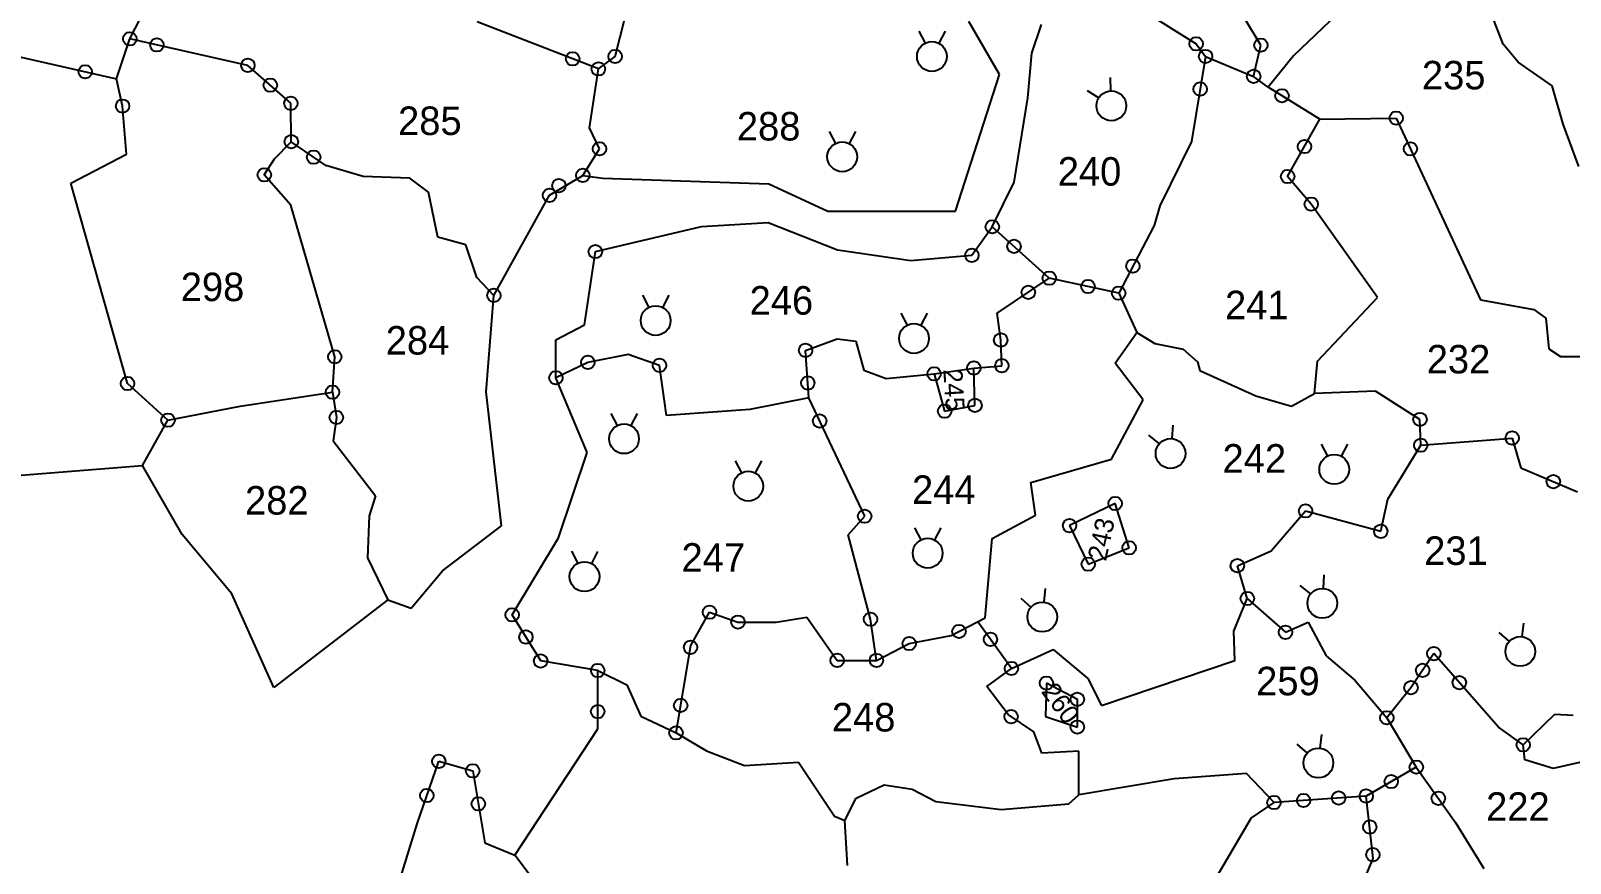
# Model space of a CAD drawing. Header units: metres. Extents: x 328578 to 333743, y 1800918 to 1805978.
# Drawn here: x 330740 to 331533, y 1801769 to 1802198 of the extents above; entities that cross this region are included whole.
import ezdxf
from ezdxf.enums import TextEntityAlignment as Align

# ---------------------------------------------------------------- set-up
doc = ezdxf.new("R2010")
doc.units = ezdxf.units.M
doc.header["$MEASUREMENT"] = 0
doc.layers.add('POLY_PARCEL', color=6, linetype='Continuous')
doc.layers.add('TEXT_PARCEL', color=7, linetype='Continuous')
doc.styles.add('TEXT_MAP', font='', dxfattribs={"height": 1.8})
doc.styles.get('TEXT_MAP').set_extended_font_data('Kruti Dev 050')

msp = doc.modelspace()

# ---------------------------------------------------------------- linework, layer by layer
for points in [[(331197.41, 1802197.96), (331200.64, 1802191.73)], [(331210.94, 1802197.96), (331207.7, 1802191.72)], [(331295.96, 1802174.17), (331296.27, 1802167.16)], [(331284.24, 1802167.42), (331290.15, 1802163.63)], [(331151.21, 1802146.29), (331154.43, 1802140.06)], [(331164.73, 1802146.29), (331161.49, 1802140.06)], [(331055.09, 1802061.92), (331058.31, 1802055.69)], [(331068.61, 1802061.92), (331065.37, 1802055.69)], [(331188.19, 1802052.72), (331191.41, 1802046.48)], [(331201.71, 1802052.71), (331198.48, 1802046.48)], [(331038.79, 1802001.05), (331042.02, 1801994.81)], [(331052.32, 1802001.04), (331049.08, 1801994.81)], [(331328.3, 1801995.06), (331327.74, 1801988.06)], [(331315.84, 1801989.82), (331321.23, 1801985.33)], [(331404.7, 1801985.3), (331407.93, 1801979.06)], [(331418.22, 1801985.29), (331414.99, 1801979.06)], [(331102.79, 1801976.65), (331106.02, 1801970.42)], [(331116.31, 1801976.65), (331113.08, 1801970.42)], [(331195.24, 1801942.1), (331198.46, 1801935.86)], [(331208.76, 1801942.09), (331205.52, 1801935.86)], [(331018.43, 1801930.02), (331021.66, 1801923.79)], [(331031.95, 1801930.01), (331028.72, 1801923.78)], [(331393.82, 1801912.4), (331399.32, 1801908.03)], [(331406.17, 1801917.91), (331405.76, 1801910.91)], [(331249.91, 1801905.82), (331255.22, 1801901.24)], [(331262.46, 1801910.85), (331261.78, 1801903.86)], [(331496.33, 1801888.22), (331501.59, 1801883.56)], [(331508.95, 1801893.07), (331508.18, 1801886.1)], [(331404.84, 1801835.62), (331404.1, 1801828.64)], [(331392.24, 1801830.7), (331397.52, 1801826.07)]]:
    msp.add_lwpolyline(points)
for centre, radius in [((330790.93, 1802194), 3.47), ((330804.86, 1802190.87), 3.47), ((331204.17, 1802184.91), 7.67), ((331340.31, 1802191.43), 3.47), ((331373.67, 1802190.77), 3.47), ((330851.76, 1802180.33), 3.47), ((331019.05, 1802183.69), 3.47), ((331032.34, 1802178.51), 3.47), ((331040.99, 1802184.95), 3.47), ((331345.18, 1802184.94), 3.47), ((330767.94, 1802177.03), 3.47), ((330863.3, 1802170.14), 3.47), ((331369.93, 1802174.65), 3.47), ((331296.62, 1802159.49), 7.67), ((331342.37, 1802168.13), 3.47), ((331384.57, 1802164.67), 3.47), ((330787.19, 1802159.36), 3.47), ((330873.9, 1802160.79), 3.47), ((331443.39, 1802153.17), 3.47), ((330874.12, 1802141.01), 3.47), ((331396.13, 1802138.5), 3.47), ((330885.61, 1802133.06), 3.47), ((331032.89, 1802137.37), 3.47), ((331157.96, 1802133.24), 7.67), ((331450.73, 1802137.32), 3.47), ((330860.22, 1802123.97), 3.47), ((331024.3, 1802123.67), 3.47), ((331387.44, 1802123.08), 3.47), ((331012, 1802118.34), 3.47), ((331007.13, 1802113.39), 3.47), ((331399.62, 1802108.87), 3.47), ((331235.29, 1802097.19), 3.47), ((331030.78, 1802084.41), 3.47), ((331246.48, 1802087.1), 3.47), ((331224.79, 1802082.52), 3.47), ((331307.72, 1802076.95), 3.47), ((331264.64, 1802070.72), 3.47), ((330978.49, 1802061.85), 3.47), ((331253.84, 1802063.46), 3.47), ((331284.6, 1802066.41), 3.47), ((331300.4, 1802062.99), 3.47), ((331300.4, 1802062.99), 3.47), ((331061.84, 1802048.87), 7.67), ((331194.94, 1802039.67), 7.67), ((331239.63, 1802038.87), 3.47), ((330896.51, 1802030.23), 3.47), ((331026.91, 1802027.35), 3.47), ((331139.09, 1802033.52), 3.47), ((331010.45, 1802019.42), 3.47), ((331063.84, 1802025.81), 3.47), ((331205.3, 1802021.46), 3.47), ((331225.77, 1802024.45), 3.47), ((331240.22, 1802025.65), 3.47), ((330789.73, 1802016.48), 3.47), ((330895.34, 1802012.01), 3.47), ((331140.22, 1802016.74), 3.47), ((331226.36, 1802005.21), 3.47), ((330810.58, 1801997.59), 3.47), ((330897.35, 1801998.98), 3.47), ((331146.36, 1801997.18), 3.47), ((331210.71, 1802002.21), 3.47), ((331455.64, 1801997.97), 3.47), ((331045.55, 1801988), 7.67), ((331503.16, 1801988.39), 3.47), ((331327.13, 1801980.41), 7.67), ((331456.04, 1801984.67), 3.47), ((331411.46, 1801972.25), 7.67), ((331109.55, 1801963.6), 7.67), ((331524.35, 1801965.92), 3.47), ((331169.55, 1801948.11), 3.47), ((331298.58, 1801954.66), 3.47), ((331396.68, 1801950.83), 3.47), ((331275.09, 1801943.25), 3.47), ((331435.42, 1801940.33), 3.47), ((331201.99, 1801929.05), 7.67), ((331305.79, 1801931.81), 3.47), ((331025.19, 1801916.97), 7.67), ((331284.71, 1801923.41), 3.47), ((331361.54, 1801922.63), 3.47), ((331261.03, 1801896.22), 7.67), ((331366.67, 1801905.71), 3.47), ((331405.32, 1801903.25), 7.67), ((330987.93, 1801897.31), 3.47), ((331089.59, 1801898.64), 3.47), ((331104.26, 1801893.58), 3.47), ((331172.55, 1801895.05), 3.47), ((330994.99, 1801885.87), 3.47), ((331218.13, 1801888.76), 3.47), ((331234.33, 1801884.67), 3.47), ((331386.37, 1801888.32), 3.47), ((331079.82, 1801880.57), 3.47), ((331192.48, 1801882.51), 3.47), ((331462.76, 1801877.34), 3.47), ((331507.33, 1801878.47), 7.67), ((331002.61, 1801873.54), 3.47), ((331155.34, 1801873.84), 3.47), ((331175.58, 1801873.83), 3.47), ((331245.15, 1801869.69), 3.47), ((331457.02, 1801868.75), 3.47), ((331032, 1801868.63), 3.47), ((331263.17, 1801862.14), 3.47), ((331475.93, 1801862.39), 3.47), ((331279.12, 1801853.75), 3.47), ((331451.01, 1801859.76), 3.47), ((331031.99, 1801847.49), 3.47), ((331074.74, 1801850.63), 3.47), ((331244.98, 1801844.88), 3.47), ((331279.11, 1801839.49), 3.47), ((331438.54, 1801844.28), 3.47), ((331072.35, 1801836.5), 3.47), ((331508.83, 1801830.33), 3.47), ((331508.83, 1801830.33), 3.47), ((330950.1, 1801821.85), 3.47), ((331403.29, 1801821.01), 7.67), ((330967.59, 1801816.94), 3.47), ((331453.75, 1801818.88), 3.47), ((331440.84, 1801811.43), 3.47), ((330943.95, 1801804.24), 3.47), ((330970.47, 1801799.96), 3.47), ((331380.46, 1801800.63), 3.47), ((331395.66, 1801801.7), 3.47), ((331413.76, 1801802.99), 3.47), ((331427.96, 1801803.99), 3.47), ((331465.12, 1801802.82), 3.47), ((331429.77, 1801787.99), 3.47), ((331431.38, 1801773.75), 3.47)]:
    msp.add_circle(centre, radius)
at = {"layer": 'POLY_PARCEL'}
for p, q in [((331498.57, 1802191.3), (331478.71, 1802241.72)), ((331040.99, 1802184.95), (331050.51, 1802222.88)), ((330790.93, 1802194), (330799.23, 1802210)), ((331312.28, 1802208.9), (331340.31, 1802191.43)), ((331373.67, 1802190.77), (331361.88, 1802210)), ((331416.6, 1802210.08), (331390.43, 1802185.18)), ((331032.34, 1802178.51), (330969.96, 1802202.81)), ((331239.08, 1802175.66), (331223.2, 1802202.99)), ((331255.64, 1802186.64), (331260.55, 1802201.31)), ((330704.95, 1802191.44), (330783.97, 1802173.36)), ((330783.97, 1802173.36), (330790.93, 1802194)), ((330851.76, 1802180.33), (330790.93, 1802194)), ((331340.31, 1802191.43), (331345.18, 1802184.94)), ((331369.93, 1802174.65), (331373.67, 1802190.77)), ((331506.27, 1802181.98), (331498.57, 1802191.3)), ((331032.34, 1802178.51), (331040.99, 1802184.95)), ((331253.53, 1802163.58), (331255.64, 1802186.64)), ((331345.18, 1802184.94), (331337.84, 1802141.11)), ((331345.18, 1802184.94), (331369.93, 1802174.65)), ((331390.43, 1802185.18), (331377.38, 1802169.07)), ((331523.7, 1802169.82), (331506.27, 1802181.98)), ((330873.9, 1802160.79), (330851.76, 1802180.33)), ((331027.75, 1802148.23), (331032.34, 1802178.51)), ((331216.33, 1802105.28), (331239.08, 1802175.66)), ((331377.38, 1802169.07), (331369.93, 1802174.65)), ((330787.19, 1802159.36), (330783.97, 1802173.36)), ((331404.12, 1802152.69), (331377.38, 1802169.07)), ((331529.36, 1802149.97), (331523.7, 1802169.82)), ((330789.13, 1802134.63), (330787.19, 1802159.36)), ((330874.12, 1802141.01), (330873.9, 1802160.79)), ((331246.5, 1802120.25), (331253.53, 1802163.58)), ((331387.44, 1802123.08), (331404.12, 1802152.69)), ((331404.12, 1802152.69), (331443.39, 1802153.17)), ((331443.39, 1802153.17), (331486.76, 1802059.51)), ((331537.48, 1802128.32), (331529.36, 1802149.97)), ((331032.89, 1802137.37), (331027.75, 1802148.23)), ((330760.45, 1802119.67), (330789.13, 1802134.63)), ((330865.42, 1802132.16), (330874.12, 1802141.01)), ((330891.91, 1802128.7), (330874.12, 1802141.01)), ((331024.3, 1802123.67), (331032.89, 1802137.37)), ((331337.84, 1802141.11), (331321.55, 1802108.03)), ((330860.22, 1802123.97), (330865.42, 1802132.16)), ((330911.15, 1802123.08), (330891.91, 1802128.7)), ((330789.73, 1802016.48), (330760.45, 1802119.67)), ((330873.89, 1802108.34), (330860.22, 1802123.97)), ((330935.19, 1802122.27), (330911.15, 1802123.08)), ((330944.81, 1802115.06), (330935.19, 1802122.27)), ((331007.13, 1802113.39), (331024.3, 1802123.67)), ((331024.3, 1802123.67), (331034.6, 1802122.25)), ((331034.6, 1802122.25), (331120.22, 1802119.3)), ((331120.22, 1802119.3), (331150.5, 1802105.32)), ((331235.29, 1802097.19), (331246.5, 1802120.25)), ((331399.62, 1802108.87), (331387.44, 1802123.08)), ((330949.6, 1802091.84), (330944.81, 1802115.06)), ((330978.49, 1802061.85), (331007.13, 1802113.39)), ((330896.51, 1802030.23), (330873.89, 1802108.34)), ((331150.5, 1802105.32), (331216.33, 1802105.28)), ((331321.55, 1802108.03), (331318.7, 1802097.88)), ((331433.74, 1802060.8), (331399.62, 1802108.87)), ((331030.78, 1802084.41), (331085.54, 1802097.28)), ((331085.54, 1802097.28), (331119.83, 1802099.35)), ((331119.83, 1802099.35), (331155.51, 1802085.35)), ((331224.79, 1802082.52), (331235.29, 1802097.19)), ((331264.64, 1802070.72), (331235.29, 1802097.19)), ((331318.7, 1802097.88), (331300.4, 1802062.99)), ((330964.03, 1802087.83), (330949.6, 1802091.84)), ((330969.63, 1802071.01), (330964.03, 1802087.83)), ((331025.16, 1802046.67), (331030.78, 1802084.41)), ((331155.51, 1802085.35), (331193.3, 1802079.74)), ((331193.3, 1802079.74), (331224.79, 1802082.52)), ((330978.49, 1802061.85), (330969.63, 1802071.01)), ((331237.83, 1802052.7), (331264.64, 1802070.72)), ((331300.4, 1802062.99), (331264.64, 1802070.72)), ((331300.4, 1802062.99), (331309.73, 1802042.69)), ((330974.45, 1802012.22), (330978.49, 1802061.85)), ((331402.84, 1802027.95), (331433.74, 1802060.8)), ((331486.76, 1802059.51), (331514.32, 1802054.64)), ((331514.32, 1802054.64), (331520.4, 1802050.18)), ((331010.46, 1802038.99), (331025.16, 1802046.67)), ((331239.63, 1802038.87), (331237.83, 1802052.7)), ((331520.4, 1802050.18), (331522.02, 1802034.39)), ((331010.45, 1802019.42), (331010.46, 1802038.99)), ((331139.09, 1802033.52), (331155.34, 1802039.52)), ((331155.34, 1802039.52), (331164.98, 1802038.32)), ((331240.22, 1802025.65), (331239.63, 1802038.87)), ((331298.55, 1802027.02), (331309.73, 1802042.69)), ((331309.73, 1802042.69), (331319.08, 1802037.01)), ((331047.66, 1802031.38), (331026.91, 1802027.35)), ((331063.84, 1802025.81), (331047.66, 1802031.38)), ((331140.73, 1802009.09), (331139.09, 1802033.52)), ((331164.98, 1802038.32), (331169.18, 1802023.28)), ((331319.08, 1802037.01), (331333.7, 1802034.16)), ((331333.7, 1802034.16), (331341.01, 1802027.66)), ((331522.02, 1802034.39), (331528.1, 1802030.33)), ((330895.34, 1802012.01), (330896.51, 1802030.23)), ((331026.91, 1802027.35), (331010.45, 1802019.42)), ((331067.37, 1802000.04), (331063.84, 1802025.81)), ((331169.18, 1802023.28), (331180.62, 1802019.07)), ((331205.3, 1802021.46), (331225.77, 1802024.45)), ((331225.77, 1802024.45), (331240.22, 1802025.65)), ((331226.36, 1802005.21), (331225.77, 1802024.45)), ((331312.96, 1802008.11), (331298.55, 1802027.02)), ((331341.01, 1802027.66), (331342.23, 1802023.19)), ((331342.23, 1802023.19), (331371.14, 1802010.11)), ((331401.21, 1802011.31), (331402.84, 1802027.95)), ((331528.1, 1802030.33), (331558.5, 1802030.32)), ((330810.58, 1801997.59), (330789.73, 1802016.48)), ((331026.52, 1801980.97), (331010.45, 1802019.42)), ((331180.62, 1802019.07), (331205.3, 1802021.46)), ((331205.3, 1802021.46), (331210.71, 1802002.21)), ((330847.77, 1802004.87), (330895.34, 1802012.01)), ((330895.34, 1802012.01), (330897.35, 1801998.98)), ((330982.43, 1801943.21), (330974.45, 1802012.22)), ((331140.73, 1802009.09), (331110.37, 1802003.05)), ((331169.55, 1801948.11), (331140.73, 1802009.09)), ((331296.68, 1801977.45), (331312.96, 1802008.11)), ((331371.14, 1802010.11), (331389.42, 1802004.82)), ((331389.42, 1802004.82), (331401.21, 1802011.31)), ((331432.64, 1802012.5), (331401.21, 1802011.31)), ((331455.64, 1801997.97), (331432.64, 1802012.5)), ((330810.58, 1801997.59), (330847.77, 1802004.87)), ((331110.37, 1802003.05), (331067.37, 1802000.04)), ((331210.71, 1802002.21), (331226.36, 1802005.21)), ((330797.53, 1801974.17), (330810.58, 1801997.59)), ((330897.35, 1801998.98), (330895.74, 1801986.97)), ((331456.04, 1801984.67), (331455.64, 1801997.97)), ((330895.74, 1801986.97), (330917.47, 1801958.68)), ((331439.07, 1801956.86), (331456.04, 1801984.67)), ((331456.04, 1801984.67), (331503.16, 1801988.39)), ((331503.16, 1801988.39), (331507.53, 1801973.07)), ((331011.8, 1801936.95), (331026.52, 1801980.97)), ((331255.14, 1801965.45), (331296.68, 1801977.45)), ((330679.42, 1801964.82), (330797.53, 1801974.17)), ((330817.93, 1801938.62), (330797.53, 1801974.17)), ((331507.53, 1801973.07), (331536.73, 1801960.66)), ((331257.53, 1801948.61), (331255.14, 1801965.45)), ((330917.47, 1801958.68), (330914.26, 1801948.28)), ((331298.58, 1801954.66), (331275.09, 1801943.25)), ((331305.79, 1801931.81), (331298.58, 1801954.66)), ((331435.42, 1801940.33), (331439.07, 1801956.86)), ((330914.26, 1801948.28), (330913.45, 1801926.66)), ((331160.94, 1801938.51), (331169.55, 1801948.11)), ((331235.25, 1801936.6), (331257.53, 1801948.61)), ((331378.9, 1801930.28), (331396.68, 1801950.83)), ((331396.68, 1801950.83), (331435.42, 1801940.33)), ((330843.56, 1801908.18), (330817.93, 1801938.62)), ((330951.96, 1801920.01), (330982.43, 1801943.21)), ((330987.93, 1801897.31), (331011.8, 1801936.95)), ((331172.55, 1801895.05), (331160.94, 1801938.51)), ((331231.62, 1801895.72), (331235.25, 1801936.6)), ((331275.09, 1801943.25), (331284.71, 1801923.41)), ((331284.71, 1801923.41), (331305.79, 1801931.81)), ((331361.54, 1801922.63), (331378.9, 1801930.28)), ((330913.45, 1801926.66), (330923.86, 1801905.04)), ((330935.92, 1801900.81), (330951.96, 1801920.01)), ((331366.67, 1801905.71), (331361.54, 1801922.63)), ((330865.12, 1801859.85), (330843.56, 1801908.18)), ((330923.86, 1801905.04), (330865.12, 1801859.85)), ((330923.86, 1801905.04), (330935.92, 1801900.81)), ((331359.7, 1801888.92), (331366.67, 1801905.71)), ((331366.67, 1801905.71), (331386.37, 1801888.32)), ((331002.61, 1801873.54), (330987.93, 1801897.31)), ((331079.97, 1801881.47), (331089.59, 1801898.64)), ((331089.59, 1801898.64), (331104.26, 1801893.58)), ((331123.99, 1801893.57), (331139.67, 1801896.08)), ((331139.67, 1801896.08), (331155.34, 1801873.84)), ((331104.26, 1801893.58), (331123.99, 1801893.57)), ((331175.58, 1801873.83), (331172.55, 1801895.05)), ((331214.15, 1801886.71), (331231.62, 1801895.72)), ((331245.15, 1801869.69), (331227.78, 1801893.74)), ((331227.78, 1801893.74), (331227.78, 1801893.74)), ((331360.27, 1801873.86), (331359.7, 1801888.92)), ((331386.37, 1801888.32), (331397.97, 1801893.53)), ((331397.97, 1801893.53), (331407.24, 1801876.15)), ((331072.35, 1801836.5), (331079.97, 1801881.47)), ((331175.58, 1801873.83), (331192.48, 1801882.51)), ((331192.48, 1801882.51), (331214.15, 1801886.71)), ((331032, 1801868.63), (331002.61, 1801873.54)), ((331155.34, 1801873.84), (331175.58, 1801873.83)), ((331245.15, 1801869.69), (331266.62, 1801879.52)), ((331266.62, 1801879.52), (331284.58, 1801864.45)), ((331291.53, 1801850.55), (331360.27, 1801873.86)), ((331407.24, 1801876.15), (331422.31, 1801863.4)), ((331462.76, 1801877.34), (331451.01, 1801859.76)), ((331496.15, 1801839.44), (331462.76, 1801877.34)), ((331031.98, 1801838.57), (331032, 1801868.63)), ((331032, 1801868.63), (331047.07, 1801861.27)), ((331232.39, 1801860.43), (331245.15, 1801869.69)), ((331284.58, 1801864.45), (331291.53, 1801850.55)), ((331047.07, 1801861.27), (331054.14, 1801845.1)), ((331243.4, 1801845.94), (331232.39, 1801860.43)), ((331263.17, 1801862.14), (331262.74, 1801844.95)), ((331279.12, 1801853.75), (331263.17, 1801862.14)), ((331422.31, 1801863.4), (331438.54, 1801844.28)), ((331451.01, 1801859.76), (331438.54, 1801844.28)), ((331279.11, 1801839.49), (331279.12, 1801853.75)), ((331054.14, 1801845.1), (331072.35, 1801836.5)), ((331256.72, 1801836.99), (331243.4, 1801845.94)), ((331262.74, 1801844.95), (331279.11, 1801839.49)), ((331438.54, 1801844.28), (331453.75, 1801818.88)), ((331508.83, 1801830.33), (331525.1, 1801846.1)), ((331525.1, 1801846.1), (331534.58, 1801845.65)), ((330989.26, 1801773.6), (331031.98, 1801838.57)), ((331072.35, 1801836.5), (331087.97, 1801827.24)), ((331260.78, 1801825.98), (331256.72, 1801836.99)), ((331508.83, 1801830.33), (331496.15, 1801839.44)), ((331087.97, 1801827.24), (331107.68, 1801819.7)), ((331279.91, 1801827.13), (331260.78, 1801825.98)), ((331279.9, 1801804.54), (331279.91, 1801827.13)), ((331509.73, 1801822.66), (331508.83, 1801830.33)), ((330938.88, 1801789.7), (330950.1, 1801821.85)), ((330950.1, 1801821.85), (330967.59, 1801816.94)), ((330967.59, 1801816.94), (330973.86, 1801779.9)), ((331107.68, 1801819.7), (331135.52, 1801821.42)), ((331135.52, 1801821.42), (331154.06, 1801793.61)), ((331453.75, 1801818.88), (331427.96, 1801803.99)), ((331453.75, 1801818.88), (331474, 1801790.27)), ((331524.18, 1801818.15), (331509.73, 1801822.66)), ((331549.2, 1801823.89), (331524.18, 1801818.15)), ((331165.08, 1801802.87), (331179.58, 1801809.81)), ((331179.58, 1801809.81), (331194.08, 1801807.49)), ((331328.91, 1801812.86), (331279.9, 1801804.54)), ((331366.22, 1801815.54), (331328.91, 1801812.86)), ((331380.46, 1801800.63), (331366.22, 1801815.54)), ((331159.28, 1801791.29), (331165.08, 1801802.87)), ((331194.08, 1801807.49), (331206.25, 1801801.11)), ((331206.25, 1801801.11), (331239.88, 1801797.04)), ((331274.68, 1801799.91), (331279.9, 1801804.54)), ((331427.96, 1801803.99), (331380.46, 1801800.63)), ((331431.59, 1801771.86), (331427.96, 1801803.99)), ((331154.06, 1801793.61), (331159.28, 1801791.29)), ((331239.88, 1801797.04), (331274.68, 1801799.91)), ((331368.71, 1801792.52), (331380.46, 1801800.63)), ((330928.31, 1801755.16), (330938.88, 1801789.7)), ((331160.6, 1801768.12), (331159.28, 1801791.29)), ((331351.31, 1801763.11), (331368.71, 1801792.52)), ((331474, 1801790.27), (331488.51, 1801766.73)), ((330973.86, 1801779.9), (330989.26, 1801773.6)), ((331007.81, 1801748.85), (330989.26, 1801773.6)), ((331423.73, 1801753.44), (331431.59, 1801771.86))]:
    msp.add_line(p, q, dxfattribs=at)

# ---------------------------------------------------------------- texts
at = {"layer": 'TEXT_PARCEL', "style": 'TEXT_MAP'}
for s, height, rotation, p in [('235', 14.679, 359.96743, (331473.01, 1802175.3)), ('285', 14.679, 359.96743, (330945.5, 1802151.81)), ('288', 14.679, 359.96743, (331120.06, 1802148.98)), ('240', 14.679, 359.96743, (331285.39, 1802125.73)), ('298', 14.679, 359.96743, (330833.54, 1802066.24)), ('246', 14.679, 359.96743, (331126.62, 1802059.29)), ('241', 14.679, 359.96743, (331371.58, 1802057.03)), ('284', 14.679, 359.96743, (330939.14, 1802038.72)), ('232', 14.679, 359.96743, (331475.48, 1802028.99)), ('245', 9.786, 273.62308, (331215.6, 1802013.09)), ('242', 14.679, 359.96743, (331370.3, 1801978.01)), ('244', 14.679, 359.96743, (331210.31, 1801961.88)), ('282', 14.679, 359.96743, (330866.64, 1801956.3)), ('243', 9.786, 77.86143, (331291.37, 1801936.3)), ('231', 14.679, 359.96743, (331474.17, 1801930.38)), ('247', 14.679, 359.96743, (331091.55, 1801926.99)), ('259', 14.679, 359.96743, (331387.61, 1801863.22)), ('260', 9.786, 306.22907, (331270.55, 1801851.82)), ('248', 14.679, 359.96743, (331169, 1801844.57)), ('222', 14.679, 359.96743, (331506.08, 1801798.67))]:
    msp.add_text(s, height=height, rotation=rotation, dxfattribs=at).set_placement(p, align=Align.MIDDLE)

doc.saveas('drawing.dxf')
